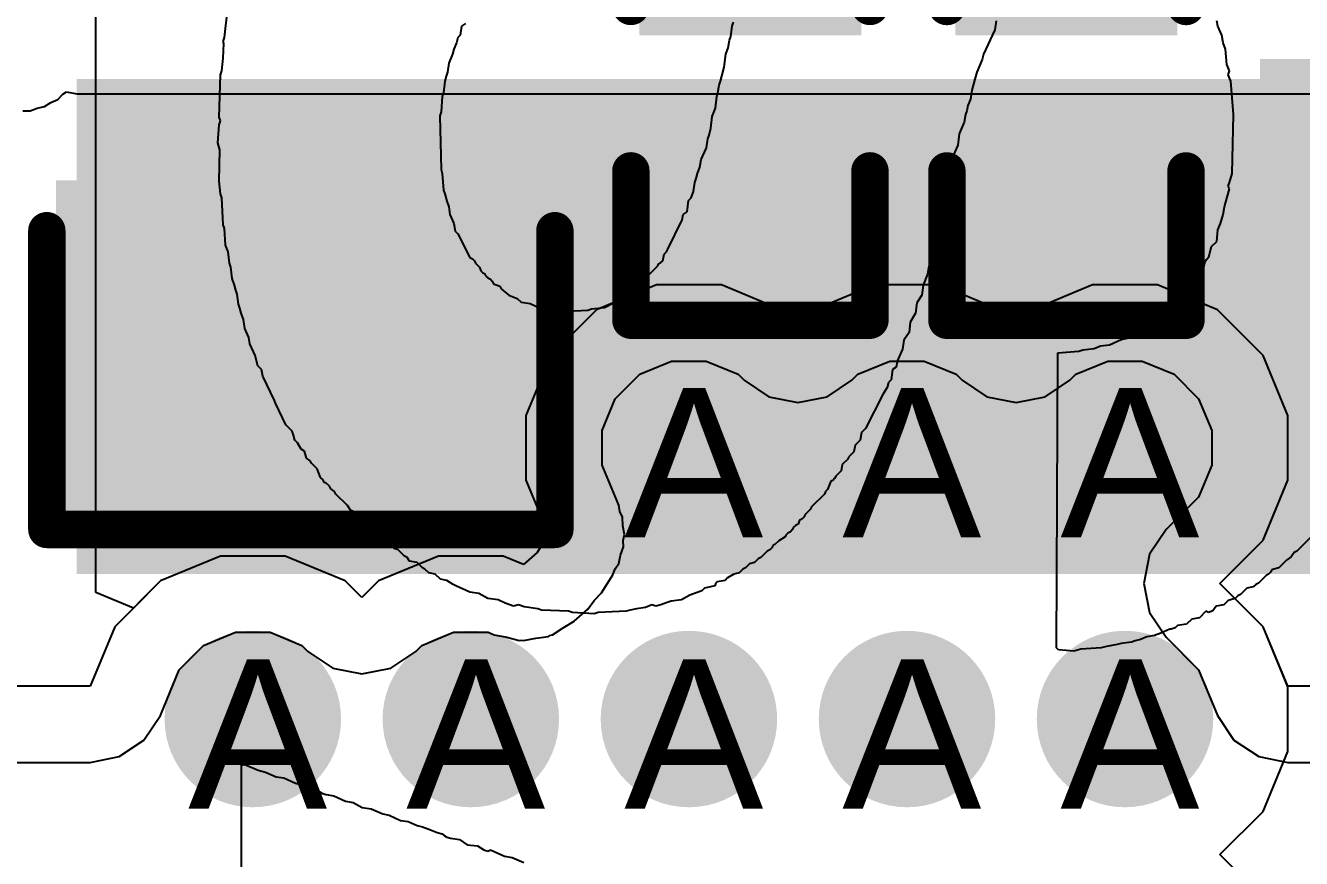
# Model space of a CAD drawing. Header units: inches. Extents: x 0 to 208, y 0 to 213.
# Drawn here: x 0.6373 to 0.808, y 2.8929 to 3.0044 of the extents above; entities that cross this region are included whole.
import ezdxf

# ---------------------------------------------------------------- set-up
doc = ezdxf.new("R2010")
doc.units = ezdxf.units.IN
doc.header["$MEASUREMENT"] = 0
for name, color, linetype in [('Bottom Layer', 5, 'Continuous'), ('Bottom Overlay', 54, 'Continuous'), ('Bottom Paste', 16, 'Continuous'), ('Bottom Solder', 6, 'Continuous'), ('Drill Drawing', 1, 'Continuous'), ('L2_GND1', 16, 'Continuous'), ('L3_SIG1', 76, 'Continuous'), ('L4_PWR', 90, 'Continuous'), ('L5_GND2', 156, 'Continuous'), ('L6_SIG2', 130, 'Continuous'), ('L7_GND3', 216, 'Continuous'), ('Top Layer', 1, 'Continuous'), ('Top Overlay', 2, 'Continuous'), ('Via Holes', 16, 'Continuous')]:
    doc.layers.add(name, color=color, linetype=linetype)
doc.styles.add('Arial', font='', dxfattribs={"height": 0.2})
doc.styles.get('Arial').set_extended_font_data('Arial')

# ---------------------------------------------------------------- blocks, each defined once
blk = doc.blocks.new('17_FC2QFN__3_5_3_75__B_182')
at = {"layer": 'Bottom Layer'}
for points in [[(0.08265, 0.05635), (0.02359, 0.05635), (0.02359, 0.06619), (0.08265, 0.06619)], [(0.08265, 0.03076), (0.02359, 0.03076), (0.02359, 0.0406), (0.08265, 0.0406)]]:
    blk.add_hatch(color=5, dxfattribs=at).paths.add_polyline_path(points)
at = {"layer": 'Bottom Paste'}
for points in [[(0.08265, 0.05635), (0.02359, 0.05635), (0.02359, 0.06619), (0.08265, 0.06619)], [(0.08265, 0.03076), (0.02359, 0.03076), (0.02359, 0.0406), (0.08265, 0.0406)]]:
    blk.add_hatch(color=16, dxfattribs=at).paths.add_polyline_path(points)
at = {"layer": 'Bottom Solder'}
for points in [[(0.08665, 0.05235), (0.01959, 0.05235), (0.01959, 0.07019), (0.08665, 0.07019)], [(0.08665, 0.02676), (0.01959, 0.02676), (0.01959, 0.0446), (0.08665, 0.0446)]]:
    blk.add_hatch(color=6, dxfattribs=at).paths.add_polyline_path(points)
blk = doc.blocks.new('____0402_B_244')
at = {"layer": 'Bottom Layer'}
for points in [[(-0.0095, 0.0125), (-0.0095, -0.0125), (-0.0275, -0.0125), (-0.0275, 0.0125)], [(0.0275, 0.0125), (0.0275, -0.0125), (0.0095, -0.0125), (0.0095, 0.0125)]]:
    blk.add_hatch(color=5, dxfattribs=at).paths.add_polyline_path(points)
at = {"layer": 'Bottom Paste'}
for points in [[(-0.0095, 0.0125), (-0.0095, -0.0125), (-0.0275, -0.0125), (-0.0275, 0.0125)], [(0.0275, 0.0125), (0.0275, -0.0125), (0.0095, -0.0125), (0.0095, 0.0125)]]:
    blk.add_hatch(color=16, dxfattribs=at).paths.add_polyline_path(points)
at = {"layer": 'Bottom Solder'}
for points in [[(-0.00714, 0.01486), (-0.00714, -0.01486), (-0.02986, -0.01486), (-0.02986, 0.01486)], [(0.02986, 0.01486), (0.02986, -0.01486), (0.00714, -0.01486), (0.00714, 0.01486)]]:
    blk.add_hatch(color=6, dxfattribs=at).paths.add_polyline_path(points)
at = {"layer": 'Bottom Overlay'}
for points in [[(-0.031, 0.016, 0.005, 0.005, 0), (-0.011, 0.016, 0.005, 0.005, 0)], [(-0.031, 0.016, 0.005, 0.005, 0), (-0.031, -0.016, 0.005, 0.005, 0)], [(0.011, 0.016, 0.005, 0.005, 0), (0.031, 0.016, 0.005, 0.005, 0)], [(0.031, 0.016, 0.005, 0.005, 0), (0.031, -0.016, 0.005, 0.005, 0)], [(-0.031, -0.016, 0.005, 0.005, 0), (-0.011, -0.016, 0.005, 0.005, 0)], [(0.011, -0.016, 0.005, 0.005, 0), (0.031, -0.016, 0.005, 0.005, 0)]]:
    blk.add_lwpolyline(points, format="xyseb", dxfattribs=at)
for points in [[(-0.03225, 0.016, 0.0025, 0.0025, 1), (-0.02975, 0.016, 0.0025, 0.0025, 1)], [(-0.03225, 0.016, 0.0025, 0.0025, 1), (-0.02975, 0.016, 0.0025, 0.0025, 1)], [(-0.01225, 0.016, 0.0025, 0.0025, 1), (-0.00975, 0.016, 0.0025, 0.0025, 1)], [(0.00975, 0.016, 0.0025, 0.0025, 1), (0.01225, 0.016, 0.0025, 0.0025, 1)], [(0.02975, 0.016, 0.0025, 0.0025, 1), (0.03225, 0.016, 0.0025, 0.0025, 1)], [(0.02975, 0.016, 0.0025, 0.0025, 1), (0.03225, 0.016, 0.0025, 0.0025, 1)], [(-0.03225, -0.016, 0.0025, 0.0025, 1), (-0.02975, -0.016, 0.0025, 0.0025, 1)], [(-0.03225, -0.016, 0.0025, 0.0025, 1), (-0.02975, -0.016, 0.0025, 0.0025, 1)], [(-0.01225, -0.016, 0.0025, 0.0025, 1), (-0.00975, -0.016, 0.0025, 0.0025, 1)], [(0.00975, -0.016, 0.0025, 0.0025, 1), (0.01225, -0.016, 0.0025, 0.0025, 1)], [(0.02975, -0.016, 0.0025, 0.0025, 1), (0.03225, -0.016, 0.0025, 0.0025, 1)], [(0.02975, -0.016, 0.0025, 0.0025, 1), (0.03225, -0.016, 0.0025, 0.0025, 1)]]:
    blk.add_lwpolyline(points, format="xyseb", close=True, dxfattribs=at)
blk = doc.blocks.new('____0402_B_245')
at = {"layer": 'Bottom Layer'}
for points in [[(-0.0095, 0.0125), (-0.0095, -0.0125), (-0.0275, -0.0125), (-0.0275, 0.0125)], [(0.0275, 0.0125), (0.0275, -0.0125), (0.0095, -0.0125), (0.0095, 0.0125)]]:
    blk.add_hatch(color=5, dxfattribs=at).paths.add_polyline_path(points)
at = {"layer": 'Bottom Paste'}
for points in [[(-0.0095, 0.0125), (-0.0095, -0.0125), (-0.0275, -0.0125), (-0.0275, 0.0125)], [(0.0275, 0.0125), (0.0275, -0.0125), (0.0095, -0.0125), (0.0095, 0.0125)]]:
    blk.add_hatch(color=16, dxfattribs=at).paths.add_polyline_path(points)
at = {"layer": 'Bottom Solder'}
for points in [[(-0.00714, 0.01486), (-0.00714, -0.01486), (-0.02986, -0.01486), (-0.02986, 0.01486)], [(0.02986, 0.01486), (0.02986, -0.01486), (0.00714, -0.01486), (0.00714, 0.01486)]]:
    blk.add_hatch(color=6, dxfattribs=at).paths.add_polyline_path(points)
at = {"layer": 'Bottom Overlay'}
for points in [[(-0.031, 0.016, 0.005, 0.005, 0), (-0.011, 0.016, 0.005, 0.005, 0)], [(-0.031, 0.016, 0.005, 0.005, 0), (-0.031, -0.016, 0.005, 0.005, 0)], [(0.011, 0.016, 0.005, 0.005, 0), (0.031, 0.016, 0.005, 0.005, 0)], [(0.031, 0.016, 0.005, 0.005, 0), (0.031, -0.016, 0.005, 0.005, 0)], [(-0.031, -0.016, 0.005, 0.005, 0), (-0.011, -0.016, 0.005, 0.005, 0)], [(0.011, -0.016, 0.005, 0.005, 0), (0.031, -0.016, 0.005, 0.005, 0)]]:
    blk.add_lwpolyline(points, format="xyseb", dxfattribs=at)
for points in [[(-0.03225, 0.016, 0.0025, 0.0025, 1), (-0.02975, 0.016, 0.0025, 0.0025, 1)], [(-0.03225, 0.016, 0.0025, 0.0025, 1), (-0.02975, 0.016, 0.0025, 0.0025, 1)], [(-0.01225, 0.016, 0.0025, 0.0025, 1), (-0.00975, 0.016, 0.0025, 0.0025, 1)], [(0.00975, 0.016, 0.0025, 0.0025, 1), (0.01225, 0.016, 0.0025, 0.0025, 1)], [(0.02975, 0.016, 0.0025, 0.0025, 1), (0.03225, 0.016, 0.0025, 0.0025, 1)], [(0.02975, 0.016, 0.0025, 0.0025, 1), (0.03225, 0.016, 0.0025, 0.0025, 1)], [(-0.03225, -0.016, 0.0025, 0.0025, 1), (-0.02975, -0.016, 0.0025, 0.0025, 1)], [(-0.03225, -0.016, 0.0025, 0.0025, 1), (-0.02975, -0.016, 0.0025, 0.0025, 1)], [(-0.01225, -0.016, 0.0025, 0.0025, 1), (-0.00975, -0.016, 0.0025, 0.0025, 1)], [(0.00975, -0.016, 0.0025, 0.0025, 1), (0.01225, -0.016, 0.0025, 0.0025, 1)], [(0.02975, -0.016, 0.0025, 0.0025, 1), (0.03225, -0.016, 0.0025, 0.0025, 1)], [(0.02975, -0.016, 0.0025, 0.0025, 1), (0.03225, -0.016, 0.0025, 0.0025, 1)]]:
    blk.add_lwpolyline(points, format="xyseb", close=True, dxfattribs=at)
blk = doc.blocks.new('C___0805_B_246')
at = {"layer": 'Bottom Layer'}
for points in [[(-0.06, 0.03), (-0.02, 0.03), (-0.02, -0.03), (-0.06, -0.03)], [(0.02, 0.03), (0.06, 0.03), (0.06, -0.03), (0.02, -0.03)]]:
    blk.add_hatch(color=5, dxfattribs=at).paths.add_polyline_path(points)
at = {"layer": 'Bottom Paste'}
for points in [[(-0.06, 0.03), (-0.02, 0.03), (-0.02, -0.03), (-0.06, -0.03)], [(0.02, 0.03), (0.06, 0.03), (0.06, -0.03), (0.02, -0.03)]]:
    blk.add_hatch(color=16, dxfattribs=at).paths.add_polyline_path(points)
at = {"layer": 'Bottom Solder'}
for points in [[(-0.06276, 0.03276), (-0.01725, 0.03276), (-0.01725, -0.03276), (-0.06276, -0.03276)], [(0.01724, 0.03276), (0.06275, 0.03276), (0.06275, -0.03276), (0.01724, -0.03276)]]:
    blk.add_hatch(color=6, dxfattribs=at).paths.add_polyline_path(points)
at = {"layer": 'Bottom Overlay'}
for points in [[(-0.064, 0.034, 0.005, 0.005, 0), (-0.024, 0.034, 0.005, 0.005, 0)], [(-0.064, 0.034, 0.005, 0.005, 0), (-0.064, -0.034, 0.005, 0.005, 0)], [(0.024, 0.034, 0.005, 0.005, 0), (0.064, 0.034, 0.005, 0.005, 0)], [(0.064, 0.034, 0.005, 0.005, 0), (0.064, -0.034, 0.005, 0.005, 0)], [(-0.064, -0.034, 0.005, 0.005, 0), (-0.024, -0.034, 0.005, 0.005, 0)], [(0.024, -0.034, 0.005, 0.005, 0), (0.064, -0.034, 0.005, 0.005, 0)]]:
    blk.add_lwpolyline(points, format="xyseb", dxfattribs=at)
for points in [[(-0.06525, 0.034, 0.0025, 0.0025, 1), (-0.06275, 0.034, 0.0025, 0.0025, 1)], [(-0.06525, 0.034, 0.0025, 0.0025, 1), (-0.06275, 0.034, 0.0025, 0.0025, 1)], [(-0.02525, 0.034, 0.0025, 0.0025, 1), (-0.02275, 0.034, 0.0025, 0.0025, 1)], [(0.02275, 0.034, 0.0025, 0.0025, 1), (0.02525, 0.034, 0.0025, 0.0025, 1)], [(0.06275, 0.034, 0.0025, 0.0025, 1), (0.06525, 0.034, 0.0025, 0.0025, 1)], [(0.06275, 0.034, 0.0025, 0.0025, 1), (0.06525, 0.034, 0.0025, 0.0025, 1)], [(-0.06525, -0.034, 0.0025, 0.0025, 1), (-0.06275, -0.034, 0.0025, 0.0025, 1)], [(-0.06525, -0.034, 0.0025, 0.0025, 1), (-0.06275, -0.034, 0.0025, 0.0025, 1)], [(-0.02525, -0.034, 0.0025, 0.0025, 1), (-0.02275, -0.034, 0.0025, 0.0025, 1)], [(0.02275, -0.034, 0.0025, 0.0025, 1), (0.02525, -0.034, 0.0025, 0.0025, 1)], [(0.06275, -0.034, 0.0025, 0.0025, 1), (0.06525, -0.034, 0.0025, 0.0025, 1)], [(0.06275, -0.034, 0.0025, 0.0025, 1), (0.06525, -0.034, 0.0025, 0.0025, 1)]]:
    blk.add_lwpolyline(points, format="xyseb", close=True, dxfattribs=at)

msp = doc.modelspace()

# ---------------------------------------------------------------- hatches: boundary and pattern name
at = {"layer": 'Bottom Layer'}
msp.add_hatch(color=5, dxfattribs=at).paths.add_polyline_path([(0.64411, 2.93102), (0.86552, 2.93102), (0.86552, 2.9973), (0.64411, 2.9973)])
h = msp.add_hatch(color=5, dxfattribs=at)
edge = h.paths.add_edge_path()
edge.add_arc((0.72605, 2.94791), 0.01181, 0, 360)
h = msp.add_hatch(color=5, dxfattribs=at)
edge = h.paths.add_edge_path()
edge.add_arc((0.75524, 2.94791), 0.01181, 0, 360)
h = msp.add_hatch(color=5, dxfattribs=at)
edge = h.paths.add_edge_path()
edge.add_arc((0.78442, 2.94791), 0.01181, 0, 360)
h = msp.add_hatch(color=5, dxfattribs=at)
edge = h.paths.add_edge_path()
edge.add_arc((0.66768, 2.91161), 0.01181, 0, 360)
h = msp.add_hatch(color=5, dxfattribs=at)
edge = h.paths.add_edge_path()
edge.add_arc((0.69686, 2.91161), 0.01181, 0, 360)
h = msp.add_hatch(color=5, dxfattribs=at)
edge = h.paths.add_edge_path()
edge.add_arc((0.72605, 2.91161), 0.01181, 0, 360)
h = msp.add_hatch(color=5, dxfattribs=at)
edge = h.paths.add_edge_path()
edge.add_arc((0.75524, 2.91161), 0.01181, 0, 360)
h = msp.add_hatch(color=5, dxfattribs=at)
edge = h.paths.add_edge_path()
edge.add_arc((0.78442, 2.91161), 0.01181, 0, 360)
at = {"layer": 'L2_GND1'}
h = msp.add_hatch(color=16, dxfattribs=at)
edge = h.paths.add_edge_path()
edge.add_arc((0.72605, 2.94791), 0.01181, 0, 360)
h = msp.add_hatch(color=16, dxfattribs=at)
edge = h.paths.add_edge_path()
edge.add_arc((0.75524, 2.94791), 0.01181, 0, 360)
h = msp.add_hatch(color=16, dxfattribs=at)
edge = h.paths.add_edge_path()
edge.add_arc((0.78442, 2.94791), 0.01181, 0, 360)
h = msp.add_hatch(color=16, dxfattribs=at)
edge = h.paths.add_edge_path()
edge.add_arc((0.66768, 2.91161), 0.01181, 0, 360)
h = msp.add_hatch(color=16, dxfattribs=at)
edge = h.paths.add_edge_path()
edge.add_arc((0.69686, 2.91161), 0.01181, 0, 360)
h = msp.add_hatch(color=16, dxfattribs=at)
edge = h.paths.add_edge_path()
edge.add_arc((0.72605, 2.91161), 0.01181, 0, 360)
h = msp.add_hatch(color=16, dxfattribs=at)
edge = h.paths.add_edge_path()
edge.add_arc((0.75524, 2.91161), 0.01181, 0, 360)
h = msp.add_hatch(color=16, dxfattribs=at)
edge = h.paths.add_edge_path()
edge.add_arc((0.78442, 2.91161), 0.01181, 0, 360)
at = {"layer": 'L3_SIG1'}
h = msp.add_hatch(color=76, dxfattribs=at)
edge = h.paths.add_edge_path()
edge.add_arc((0.72605, 2.94791), 0.01181, 0, 360)
h = msp.add_hatch(color=76, dxfattribs=at)
edge = h.paths.add_edge_path()
edge.add_arc((0.75524, 2.94791), 0.01181, 0, 360)
h = msp.add_hatch(color=76, dxfattribs=at)
edge = h.paths.add_edge_path()
edge.add_arc((0.78442, 2.94791), 0.01181, 0, 360)
h = msp.add_hatch(color=76, dxfattribs=at)
edge = h.paths.add_edge_path()
edge.add_arc((0.66768, 2.91161), 0.01181, 0, 360)
h = msp.add_hatch(color=76, dxfattribs=at)
edge = h.paths.add_edge_path()
edge.add_arc((0.69686, 2.91161), 0.01181, 0, 360)
h = msp.add_hatch(color=76, dxfattribs=at)
edge = h.paths.add_edge_path()
edge.add_arc((0.72605, 2.91161), 0.01181, 0, 360)
h = msp.add_hatch(color=76, dxfattribs=at)
edge = h.paths.add_edge_path()
edge.add_arc((0.75524, 2.91161), 0.01181, 0, 360)
h = msp.add_hatch(color=76, dxfattribs=at)
edge = h.paths.add_edge_path()
edge.add_arc((0.78442, 2.91161), 0.01181, 0, 360)
at = {"layer": 'L4_PWR'}
h = msp.add_hatch(color=90, dxfattribs=at)
edge = h.paths.add_edge_path()
edge.add_arc((0.72605, 2.94791), 0.01181, 0, 360)
h = msp.add_hatch(color=90, dxfattribs=at)
edge = h.paths.add_edge_path()
edge.add_arc((0.75524, 2.94791), 0.01181, 0, 360)
h = msp.add_hatch(color=90, dxfattribs=at)
edge = h.paths.add_edge_path()
edge.add_arc((0.78442, 2.94791), 0.01181, 0, 360)
h = msp.add_hatch(color=90, dxfattribs=at)
edge = h.paths.add_edge_path()
edge.add_arc((0.66768, 2.91161), 0.01181, 0, 360)
h = msp.add_hatch(color=90, dxfattribs=at)
edge = h.paths.add_edge_path()
edge.add_arc((0.69686, 2.91161), 0.01181, 0, 360)
h = msp.add_hatch(color=90, dxfattribs=at)
edge = h.paths.add_edge_path()
edge.add_arc((0.72605, 2.91161), 0.01181, 0, 360)
h = msp.add_hatch(color=90, dxfattribs=at)
edge = h.paths.add_edge_path()
edge.add_arc((0.75524, 2.91161), 0.01181, 0, 360)
h = msp.add_hatch(color=90, dxfattribs=at)
edge = h.paths.add_edge_path()
edge.add_arc((0.78442, 2.91161), 0.01181, 0, 360)
at = {"layer": 'L5_GND2'}
h = msp.add_hatch(color=156, dxfattribs=at)
edge = h.paths.add_edge_path()
edge.add_arc((0.72605, 2.94791), 0.01181, 0, 360)
h = msp.add_hatch(color=156, dxfattribs=at)
edge = h.paths.add_edge_path()
edge.add_arc((0.75524, 2.94791), 0.01181, 0, 360)
h = msp.add_hatch(color=156, dxfattribs=at)
edge = h.paths.add_edge_path()
edge.add_arc((0.78442, 2.94791), 0.01181, 0, 360)
h = msp.add_hatch(color=156, dxfattribs=at)
edge = h.paths.add_edge_path()
edge.add_arc((0.66768, 2.91161), 0.01181, 0, 360)
h = msp.add_hatch(color=156, dxfattribs=at)
edge = h.paths.add_edge_path()
edge.add_arc((0.69686, 2.91161), 0.01181, 0, 360)
h = msp.add_hatch(color=156, dxfattribs=at)
edge = h.paths.add_edge_path()
edge.add_arc((0.72605, 2.91161), 0.01181, 0, 360)
h = msp.add_hatch(color=156, dxfattribs=at)
edge = h.paths.add_edge_path()
edge.add_arc((0.75524, 2.91161), 0.01181, 0, 360)
h = msp.add_hatch(color=156, dxfattribs=at)
edge = h.paths.add_edge_path()
edge.add_arc((0.78442, 2.91161), 0.01181, 0, 360)
at = {"layer": 'L6_SIG2'}
h = msp.add_hatch(color=130, dxfattribs=at)
edge = h.paths.add_edge_path()
edge.add_arc((0.72605, 2.94791), 0.01181, 0, 360)
h = msp.add_hatch(color=130, dxfattribs=at)
edge = h.paths.add_edge_path()
edge.add_arc((0.75524, 2.94791), 0.01181, 0, 360)
h = msp.add_hatch(color=130, dxfattribs=at)
edge = h.paths.add_edge_path()
edge.add_arc((0.78442, 2.94791), 0.01181, 0, 360)
h = msp.add_hatch(color=130, dxfattribs=at)
edge = h.paths.add_edge_path()
edge.add_arc((0.66768, 2.91161), 0.01181, 0, 360)
h = msp.add_hatch(color=130, dxfattribs=at)
edge = h.paths.add_edge_path()
edge.add_arc((0.69686, 2.91161), 0.01181, 0, 360)
h = msp.add_hatch(color=130, dxfattribs=at)
edge = h.paths.add_edge_path()
edge.add_arc((0.72605, 2.91161), 0.01181, 0, 360)
h = msp.add_hatch(color=130, dxfattribs=at)
edge = h.paths.add_edge_path()
edge.add_arc((0.75524, 2.91161), 0.01181, 0, 360)
h = msp.add_hatch(color=130, dxfattribs=at)
edge = h.paths.add_edge_path()
edge.add_arc((0.78442, 2.91161), 0.01181, 0, 360)
at = {"layer": 'L7_GND3'}
h = msp.add_hatch(color=216, dxfattribs=at)
edge = h.paths.add_edge_path()
edge.add_arc((0.72605, 2.94791), 0.01181, 0, 360)
h = msp.add_hatch(color=216, dxfattribs=at)
edge = h.paths.add_edge_path()
edge.add_arc((0.75524, 2.94791), 0.01181, 0, 360)
h = msp.add_hatch(color=216, dxfattribs=at)
edge = h.paths.add_edge_path()
edge.add_arc((0.78442, 2.94791), 0.01181, 0, 360)
h = msp.add_hatch(color=216, dxfattribs=at)
edge = h.paths.add_edge_path()
edge.add_arc((0.66768, 2.91161), 0.01181, 0, 360)
h = msp.add_hatch(color=216, dxfattribs=at)
edge = h.paths.add_edge_path()
edge.add_arc((0.69686, 2.91161), 0.01181, 0, 360)
h = msp.add_hatch(color=216, dxfattribs=at)
edge = h.paths.add_edge_path()
edge.add_arc((0.72605, 2.91161), 0.01181, 0, 360)
h = msp.add_hatch(color=216, dxfattribs=at)
edge = h.paths.add_edge_path()
edge.add_arc((0.75524, 2.91161), 0.01181, 0, 360)
h = msp.add_hatch(color=216, dxfattribs=at)
edge = h.paths.add_edge_path()
edge.add_arc((0.78442, 2.91161), 0.01181, 0, 360)
at = {"layer": 'Top Layer'}
h = msp.add_hatch(color=1, dxfattribs=at)
edge = h.paths.add_edge_path()
edge.add_arc((0.72605, 2.94791), 0.01181, 0, 360)
h = msp.add_hatch(color=1, dxfattribs=at)
edge = h.paths.add_edge_path()
edge.add_arc((0.75524, 2.94791), 0.01181, 0, 360)
h = msp.add_hatch(color=1, dxfattribs=at)
edge = h.paths.add_edge_path()
edge.add_arc((0.78442, 2.94791), 0.01181, 0, 360)
h = msp.add_hatch(color=1, dxfattribs=at)
edge = h.paths.add_edge_path()
edge.add_arc((0.66768, 2.91161), 0.01181, 0, 360)
h = msp.add_hatch(color=1, dxfattribs=at)
edge = h.paths.add_edge_path()
edge.add_arc((0.69686, 2.91161), 0.01181, 0, 360)
h = msp.add_hatch(color=1, dxfattribs=at)
edge = h.paths.add_edge_path()
edge.add_arc((0.72605, 2.91161), 0.01181, 0, 360)
h = msp.add_hatch(color=1, dxfattribs=at)
edge = h.paths.add_edge_path()
edge.add_arc((0.75524, 2.91161), 0.01181, 0, 360)
h = msp.add_hatch(color=1, dxfattribs=at)
edge = h.paths.add_edge_path()
edge.add_arc((0.78442, 2.91161), 0.01181, 0, 360)
at = {"layer": 'Via Holes'}
h = msp.add_hatch(color=7, dxfattribs=at)
edge = h.paths.add_edge_path()
edge.add_arc((0.72605, 2.94791), 0.00591, 0, 360)
h = msp.add_hatch(color=7, dxfattribs=at)
edge = h.paths.add_edge_path()
edge.add_arc((0.75524, 2.94791), 0.00591, 0, 360)
h = msp.add_hatch(color=7, dxfattribs=at)
edge = h.paths.add_edge_path()
edge.add_arc((0.78442, 2.94791), 0.00591, 0, 360)
h = msp.add_hatch(color=7, dxfattribs=at)
edge = h.paths.add_edge_path()
edge.add_arc((0.66768, 2.91161), 0.00591, 0, 360)
h = msp.add_hatch(color=7, dxfattribs=at)
edge = h.paths.add_edge_path()
edge.add_arc((0.69686, 2.91161), 0.00591, 0, 360)
h = msp.add_hatch(color=7, dxfattribs=at)
edge = h.paths.add_edge_path()
edge.add_arc((0.72605, 2.91161), 0.00591, 0, 360)
h = msp.add_hatch(color=7, dxfattribs=at)
edge = h.paths.add_edge_path()
edge.add_arc((0.75524, 2.91161), 0.00591, 0, 360)
h = msp.add_hatch(color=7, dxfattribs=at)
edge = h.paths.add_edge_path()
edge.add_arc((0.78442, 2.91161), 0.00591, 0, 360)

# ---------------------------------------------------------------- linework, layer by layer
at = {"layer": 'Bottom Layer'}
for p, q in [((0.64227, 2.99523), (0.64275, 2.99555)), ((0.64275, 2.99555), (0.64411, 2.99528)), ((0.63979, 2.99358), (0.64063, 2.99414)), ((0.64063, 2.99414), (0.64156, 2.99452)), ((0.64156, 2.99452), (0.64227, 2.99523)), ((0.64411, 2.99528), (0.86552, 2.99528)), ((0.63688, 2.993), (0.63788, 2.993)), ((0.63788, 2.993), (0.63881, 2.99338)), ((0.63881, 2.99338), (0.63979, 2.99358))]:
    msp.add_line(p, q, dxfattribs=at)
at = {"layer": 'L3_SIG1'}
for p, q in [((0.72171, 2.96972), (0.71369, 2.9664)), ((0.73039, 2.96972), (0.72171, 2.96972)), ((0.7384, 2.9664), (0.73039, 2.96972)), ((0.7509, 2.96972), (0.74288, 2.9664)), ((0.75957, 2.96972), (0.7509, 2.96972)), ((0.76759, 2.9664), (0.75957, 2.96972)), ((0.78008, 2.96972), (0.77207, 2.9664)), ((0.78876, 2.96972), (0.78008, 2.96972)), ((0.79678, 2.9664), (0.78876, 2.96972)), ((0.71369, 2.9664), (0.70756, 2.96026)), ((0.74064, 2.96416), (0.7384, 2.9664)), ((0.74288, 2.9664), (0.74064, 2.96416)), ((0.76983, 2.96416), (0.76759, 2.9664)), ((0.77207, 2.9664), (0.76983, 2.96416)), ((0.80291, 2.96026), (0.79678, 2.9664)), ((0.70756, 2.96026), (0.70424, 2.95225)), ((0.80623, 2.95225), (0.80291, 2.96026)), ((0.71947, 2.95776), (0.72374, 2.95952)), ((0.72374, 2.95952), (0.72836, 2.95952)), ((0.72836, 2.95952), (0.73263, 2.95776)), ((0.74866, 2.95776), (0.75293, 2.95952)), ((0.75293, 2.95952), (0.75755, 2.95952)), ((0.75755, 2.95952), (0.76182, 2.95776)), ((0.77784, 2.95776), (0.78211, 2.95952)), ((0.78211, 2.95952), (0.78673, 2.95952)), ((0.78673, 2.95952), (0.791, 2.95776)), ((0.7162, 2.95449), (0.71947, 2.95776)), ((0.73263, 2.95776), (0.73343, 2.95695)), ((0.73343, 2.95695), (0.73674, 2.95474)), ((0.74454, 2.95474), (0.74785, 2.95695)), ((0.74785, 2.95695), (0.74866, 2.95776)), ((0.76182, 2.95776), (0.76262, 2.95695)), ((0.76262, 2.95695), (0.76593, 2.95474)), ((0.77373, 2.95474), (0.77704, 2.95695)), ((0.77704, 2.95695), (0.77784, 2.95776)), ((0.791, 2.95776), (0.79427, 2.95449)), ((0.73674, 2.95474), (0.74064, 2.95396)), ((0.74064, 2.95396), (0.74454, 2.95474)), ((0.76593, 2.95474), (0.76983, 2.95396)), ((0.76983, 2.95396), (0.77373, 2.95474)), ((0.71443, 2.95022), (0.7162, 2.95449)), ((0.79427, 2.95449), (0.79604, 2.95022)), ((0.70424, 2.95225), (0.70424, 2.94357)), ((0.80623, 2.94357), (0.80623, 2.95225)), ((0.71443, 2.9456), (0.71443, 2.95022)), ((0.79604, 2.95022), (0.79604, 2.9456)), ((0.71666, 2.94023), (0.71443, 2.9456)), ((0.79604, 2.9456), (0.79427, 2.94133)), ((0.70424, 2.94357), (0.70724, 2.93633)), ((0.80291, 2.93555), (0.80623, 2.94357)), ((0.79427, 2.94133), (0.78991, 2.93697)), ((0.71682, 2.93939), (0.71666, 2.94023)), ((0.71717, 2.93862), (0.71682, 2.93939)), ((0.71721, 2.93746), (0.71717, 2.93862)), ((0.70724, 2.93633), (0.70573, 2.93392)), ((0.71743, 2.93633), (0.71721, 2.93746)), ((0.71726, 2.93549), (0.71743, 2.93633)), ((0.78991, 2.93697), (0.7877, 2.93366)), ((0.71688, 2.93356), (0.71729, 2.93464)), ((0.71729, 2.93464), (0.71726, 2.93549)), ((0.79712, 2.92976), (0.80291, 2.93555)), ((0.66334, 2.93342), (0.65532, 2.9301)), ((0.67201, 2.93342), (0.66334, 2.93342)), ((0.68003, 2.9301), (0.67201, 2.93342)), ((0.69253, 2.93342), (0.68451, 2.9301)), ((0.7012, 2.93342), (0.69253, 2.93342)), ((0.70391, 2.9323), (0.7012, 2.93342)), ((0.70573, 2.93392), (0.70391, 2.9323)), ((0.71618, 2.93172), (0.71666, 2.93243)), ((0.71666, 2.93243), (0.71688, 2.93356)), ((0.7877, 2.93366), (0.78692, 2.92976)), ((0.71437, 2.92851), (0.71588, 2.93092)), ((0.71588, 2.93092), (0.71618, 2.93172)), ((0.65532, 2.9301), (0.64919, 2.92396)), ((0.68227, 2.92786), (0.68003, 2.9301)), ((0.68451, 2.9301), (0.68227, 2.92786)), ((0.78692, 2.92976), (0.7877, 2.92586)), ((0.80291, 2.92396), (0.79712, 2.92976)), ((0.71251, 2.92631), (0.71338, 2.92746)), ((0.71338, 2.92746), (0.71437, 2.92851)), ((0.71069, 2.92469), (0.71251, 2.92631)), ((0.7877, 2.92586), (0.78991, 2.92255)), ((0.64919, 2.92396), (0.64589, 2.916)), ((0.70781, 2.92288), (0.70922, 2.92382)), ((0.70922, 2.92382), (0.71069, 2.92469)), ((0.80621, 2.916), (0.80291, 2.92396)), ((0.6611, 2.92145), (0.66537, 2.92322)), ((0.66537, 2.92322), (0.66999, 2.92322)), ((0.66999, 2.92322), (0.67426, 2.92145)), ((0.69028, 2.92145), (0.69455, 2.92322)), ((0.69455, 2.92322), (0.69917, 2.92322)), ((0.69917, 2.92322), (0.7, 2.92288)), ((0.7, 2.92288), (0.70168, 2.92255)), ((0.70168, 2.92255), (0.70332, 2.92212)), ((0.70332, 2.92212), (0.70362, 2.92216)), ((0.70362, 2.92216), (0.70391, 2.9221)), ((0.70391, 2.9221), (0.70558, 2.92243)), ((0.70558, 2.92243), (0.70726, 2.92267)), ((0.70726, 2.92267), (0.70752, 2.92282)), ((0.70752, 2.92282), (0.70781, 2.92288)), ((0.78991, 2.92255), (0.79427, 2.91819)), ((0.65783, 2.91819), (0.6611, 2.92145)), ((0.67426, 2.92145), (0.67506, 2.92065)), ((0.67506, 2.92065), (0.67837, 2.91844)), ((0.68617, 2.91844), (0.68948, 2.92065)), ((0.68948, 2.92065), (0.69028, 2.92145)), ((0.65531, 2.9121), (0.65783, 2.91819)), ((0.67837, 2.91844), (0.68227, 2.91766)), ((0.68227, 2.91766), (0.68617, 2.91844)), ((0.79427, 2.91819), (0.79679, 2.9121)), ((0.64589, 2.916), (0.35579, 2.916)), ((1.35212, 2.916), (0.80621, 2.916)), ((0.6531, 2.90879), (0.65531, 2.9121)), ((0.79679, 2.9121), (0.799, 2.90879)), ((0.64979, 2.90658), (0.6531, 2.90879)), ((0.799, 2.90879), (0.80231, 2.90658)), ((0.35579, 2.9058), (0.64589, 2.9058)), ((0.64589, 2.9058), (0.64979, 2.90658)), ((0.80231, 2.90658), (0.80621, 2.9058)), ((0.80621, 2.9058), (1.35019, 2.9058))]:
    msp.add_line(p, q, dxfattribs=at)
at = {"layer": 'L4_PWR'}
for p, q in [((0.64669, 2.92854), (0.64669, 3.79685)), ((0.72171, 2.96972), (0.71369, 2.9664)), ((0.73039, 2.96972), (0.72171, 2.96972)), ((0.7384, 2.9664), (0.73039, 2.96972)), ((0.7509, 2.96972), (0.74288, 2.9664)), ((0.75957, 2.96972), (0.7509, 2.96972)), ((0.76759, 2.9664), (0.75957, 2.96972)), ((0.78008, 2.96972), (0.77207, 2.9664)), ((0.78876, 2.96972), (0.78008, 2.96972)), ((0.79678, 2.9664), (0.78876, 2.96972)), ((0.71369, 2.9664), (0.70756, 2.96026)), ((0.74064, 2.96416), (0.7384, 2.9664)), ((0.74288, 2.9664), (0.74064, 2.96416)), ((0.76983, 2.96416), (0.76759, 2.9664)), ((0.77207, 2.9664), (0.76983, 2.96416)), ((0.80291, 2.96026), (0.79678, 2.9664)), ((0.70756, 2.96026), (0.70424, 2.95225)), ((0.80623, 2.95225), (0.80291, 2.96026)), ((0.70424, 2.95225), (0.70424, 2.94357)), ((0.80623, 2.94357), (0.80623, 2.95225)), ((0.70424, 2.94357), (0.70724, 2.93633)), ((0.80291, 2.93555), (0.80623, 2.94357)), ((0.70724, 2.93633), (0.70573, 2.93392)), ((0.79712, 2.92976), (0.80291, 2.93555)), ((0.66334, 2.93342), (0.65532, 2.9301)), ((0.67201, 2.93342), (0.66334, 2.93342)), ((0.68003, 2.9301), (0.67201, 2.93342)), ((0.69253, 2.93342), (0.68451, 2.9301)), ((0.7012, 2.93342), (0.69253, 2.93342)), ((0.70391, 2.9323), (0.7012, 2.93342)), ((0.70573, 2.93392), (0.70391, 2.9323)), ((0.65532, 2.9301), (0.65169, 2.92647)), ((0.68227, 2.92786), (0.68003, 2.9301)), ((0.68451, 2.9301), (0.68227, 2.92786)), ((0.80291, 2.92396), (0.79712, 2.92976)), ((0.65169, 2.92647), (0.64669, 2.92854)), ((0.80623, 2.91594), (0.80291, 2.92396)), ((0.80623, 2.90727), (0.80623, 2.91594)), ((0.80291, 2.89925), (0.80623, 2.90727)), ((0.79712, 2.89346), (0.80291, 2.89925)), ((0.80291, 2.88766), (0.79712, 2.89346))]:
    msp.add_line(p, q, dxfattribs=at)
at = {"layer": 'Top Overlay'}
for p, q in [((0.66404, 3.00402), (0.66421, 3.00557)), ((0.69561, 3.00437), (0.69544, 3.00317)), ((0.69613, 3.00471), (0.69561, 3.00437)), ((0.73165, 3.00299), (0.73182, 3.00437)), ((0.73182, 3.00437), (0.732, 3.00488)), ((0.76718, 3.00505), (0.767, 3.00385)), ((0.79686, 3.00437), (0.79669, 3.00505)), ((0.79738, 3.00317), (0.79686, 3.00437)), ((0.6637, 3.00231), (0.66387, 3.00282)), ((0.66387, 3.00282), (0.66404, 3.00402)), ((0.6951, 3.00282), (0.69493, 3.00214)), ((0.69544, 3.00317), (0.6951, 3.00282)), ((0.73131, 3.00145), (0.73148, 3.00248)), ((0.73148, 3.00248), (0.73165, 3.00299)), ((0.767, 3.00385), (0.76546, 3.00059)), ((0.79755, 3.00214), (0.79738, 3.00317)), ((0.66378, 3.00205), (0.6637, 3.00231)), ((0.6637, 3.00008), (0.66378, 3.00205)), ((0.69459, 3.00128), (0.69441, 3.00059)), ((0.69493, 3.00214), (0.69459, 3.00128)), ((0.73097, 3.00059), (0.73131, 3.00145)), ((0.79789, 3.00128), (0.79755, 3.00214)), ((0.79807, 2.99922), (0.79789, 3.00128)), ((0.66352, 2.99836), (0.6637, 3.00008)), ((0.6939, 2.99939), (0.69373, 2.99819)), ((0.69441, 3.00059), (0.6939, 2.99939)), ((0.73079, 2.99888), (0.73097, 3.00059)), ((0.76529, 2.99991), (0.7646, 2.99819)), ((0.76546, 3.00059), (0.76529, 2.99991)), ((0.79841, 2.99836), (0.79807, 2.99922)), ((0.66318, 2.99218), (0.66335, 2.99785)), ((0.66335, 2.99785), (0.66352, 2.99836)), ((0.69356, 2.99767), (0.69338, 2.99699)), ((0.69373, 2.99819), (0.69356, 2.99767)), ((0.73028, 2.99699), (0.73045, 2.99767)), ((0.73045, 2.99767), (0.73079, 2.99888)), ((0.76434, 2.99725), (0.76392, 2.99579)), ((0.7646, 2.99819), (0.76434, 2.99725)), ((0.79824, 2.99785), (0.79841, 2.99836)), ((0.79858, 2.99699), (0.79824, 2.99785)), ((0.69338, 2.99699), (0.69321, 2.99544)), ((0.72994, 2.99544), (0.73011, 2.99647)), ((0.73011, 2.99647), (0.73028, 2.99699)), ((0.76392, 2.99579), (0.76374, 2.99459)), ((0.79892, 2.99253), (0.79858, 2.99699)), ((0.69304, 2.99493), (0.69287, 2.99287)), ((0.69321, 2.99544), (0.69304, 2.99493)), ((0.72959, 2.99338), (0.72977, 2.99493)), ((0.72977, 2.99493), (0.72994, 2.99544)), ((0.76374, 2.99459), (0.7634, 2.99373)), ((0.66335, 2.99167), (0.66318, 2.99218)), ((0.69287, 2.99287), (0.6927, 2.99235)), ((0.6927, 2.99235), (0.69287, 2.98515)), ((0.72899, 2.99072), (0.72916, 2.99227)), ((0.72916, 2.99227), (0.72959, 2.99338)), ((0.76306, 2.99253), (0.76289, 2.9915)), ((0.76323, 2.99304), (0.76306, 2.99253)), ((0.7634, 2.99373), (0.76323, 2.99304)), ((0.79875, 2.98463), (0.79892, 2.99253)), ((0.66301, 2.98875), (0.66318, 2.99115)), ((0.66318, 2.99115), (0.66335, 2.99167)), ((0.72874, 2.98978), (0.72899, 2.99072)), ((0.76289, 2.9915), (0.7622, 2.98995)), ((0.66327, 2.98781), (0.66301, 2.98875)), ((0.72839, 2.98806), (0.72856, 2.98927)), ((0.72856, 2.98927), (0.72874, 2.98978)), ((0.7622, 2.98995), (0.76203, 2.98841)), ((0.66318, 2.9836), (0.66327, 2.98781)), ((0.72771, 2.98652), (0.72839, 2.98806)), ((0.76151, 2.98721), (0.76134, 2.98652)), ((0.76203, 2.98841), (0.76151, 2.98721)), ((0.72719, 2.98463), (0.72753, 2.98549)), ((0.72753, 2.98549), (0.72771, 2.98652)), ((0.76134, 2.98549), (0.761, 2.98429)), ((0.76134, 2.98652), (0.76151, 2.986)), ((0.76151, 2.986), (0.76134, 2.98549)), ((0.66335, 2.98189), (0.66318, 2.9836)), ((0.69287, 2.98515), (0.69304, 2.98463)), ((0.69304, 2.98463), (0.69321, 2.9824)), ((0.72685, 2.98343), (0.72702, 2.98395)), ((0.72702, 2.98395), (0.72719, 2.98463)), ((0.761, 2.98429), (0.76083, 2.98326)), ((0.79841, 2.98343), (0.79875, 2.98463)), ((0.66352, 2.98137), (0.66335, 2.98189)), ((0.69321, 2.9824), (0.69338, 2.98189)), ((0.69338, 2.98189), (0.69364, 2.98094)), ((0.72633, 2.98137), (0.72668, 2.98223)), ((0.72668, 2.98223), (0.72685, 2.98343)), ((0.76065, 2.98274), (0.76048, 2.98137)), ((0.76083, 2.98326), (0.76065, 2.98274)), ((0.79789, 2.98068), (0.79841, 2.98257)), ((0.79824, 2.98292), (0.79841, 2.98343)), ((0.79841, 2.98257), (0.79824, 2.98292)), ((0.6637, 2.97777), (0.66352, 2.98137)), ((0.69364, 2.98094), (0.6939, 2.98017)), ((0.6939, 2.98017), (0.69407, 2.97914)), ((0.72582, 2.97948), (0.72599, 2.98103)), ((0.72599, 2.98103), (0.72633, 2.98137)), ((0.76014, 2.98051), (0.75997, 2.97983)), ((0.76048, 2.98137), (0.76014, 2.98051)), ((0.79755, 2.97914), (0.79772, 2.98017)), ((0.79772, 2.98017), (0.79789, 2.98068)), ((0.69407, 2.97914), (0.69459, 2.97794)), ((0.72324, 2.97451), (0.72513, 2.97845)), ((0.72513, 2.97845), (0.7253, 2.97914)), ((0.7253, 2.97914), (0.72582, 2.97948)), ((0.7598, 2.97931), (0.75963, 2.97777)), ((0.75997, 2.97983), (0.7598, 2.97931)), ((0.79721, 2.97794), (0.79755, 2.97914)), ((0.66387, 2.97725), (0.6637, 2.97777)), ((0.66404, 2.97502), (0.66387, 2.97725)), ((0.69459, 2.97794), (0.69476, 2.97691)), ((0.69476, 2.97691), (0.6951, 2.97657)), ((0.75928, 2.97691), (0.75911, 2.97571)), ((0.75963, 2.97777), (0.75928, 2.97691)), ((0.79669, 2.97554), (0.79686, 2.97708)), ((0.79686, 2.97708), (0.79721, 2.97794)), ((0.6951, 2.97657), (0.69673, 2.97339)), ((0.75894, 2.97519), (0.75877, 2.97434)), ((0.75911, 2.97571), (0.75894, 2.97519)), ((0.79601, 2.97485), (0.79669, 2.97554)), ((0.66438, 2.97416), (0.66404, 2.97502)), ((0.66455, 2.97262), (0.66438, 2.97416)), ((0.69673, 2.97339), (0.69707, 2.97322)), ((0.72256, 2.97296), (0.72273, 2.97382)), ((0.72273, 2.97382), (0.72307, 2.97416)), ((0.72307, 2.97416), (0.72324, 2.97451)), ((0.7586, 2.97382), (0.75842, 2.97313)), ((0.75877, 2.97434), (0.7586, 2.97382)), ((0.79532, 2.97313), (0.79566, 2.97348)), ((0.79566, 2.97348), (0.79601, 2.97485)), ((0.66473, 2.9721), (0.66455, 2.97262)), ((0.6649, 2.97056), (0.66473, 2.9721)), ((0.69707, 2.97322), (0.69733, 2.97296)), ((0.69733, 2.97296), (0.6975, 2.97262)), ((0.6975, 2.97262), (0.69802, 2.9721)), ((0.69802, 2.9721), (0.69819, 2.97159)), ((0.72067, 2.97107), (0.72187, 2.97228)), ((0.72187, 2.97228), (0.72196, 2.97253)), ((0.72196, 2.97253), (0.7223, 2.9727)), ((0.7223, 2.9727), (0.72256, 2.97296)), ((0.75817, 2.97219), (0.75799, 2.97116)), ((0.75842, 2.97313), (0.75817, 2.97219)), ((0.79429, 2.97142), (0.79498, 2.9721)), ((0.79498, 2.9721), (0.79515, 2.97279)), ((0.79515, 2.97279), (0.79532, 2.97313)), ((0.66524, 2.9697), (0.6649, 2.97056)), ((0.69819, 2.97159), (0.69845, 2.97133)), ((0.69845, 2.97133), (0.6987, 2.97125)), ((0.6987, 2.97125), (0.69888, 2.9709)), ((0.69888, 2.9709), (0.69913, 2.97065)), ((0.69913, 2.97065), (0.69948, 2.97047)), ((0.69948, 2.97047), (0.69973, 2.97022)), ((0.69973, 2.97022), (0.69991, 2.96987)), ((0.71998, 2.96987), (0.72067, 2.97107)), ((0.75799, 2.97116), (0.75739, 2.9697)), ((0.79326, 2.96953), (0.79378, 2.97039)), ((0.79378, 2.97039), (0.79412, 2.97056)), ((0.79412, 2.97056), (0.79429, 2.97142)), ((0.66541, 2.96902), (0.66524, 2.9697)), ((0.66558, 2.9685), (0.66541, 2.96902)), ((0.66575, 2.96713), (0.66558, 2.9685)), ((0.69991, 2.96987), (0.70076, 2.96953)), ((0.70076, 2.96953), (0.70093, 2.96919)), ((0.70093, 2.96919), (0.70196, 2.96833)), ((0.70196, 2.96833), (0.70308, 2.9679)), ((0.71475, 2.9667), (0.71801, 2.96841)), ((0.71801, 2.96841), (0.71852, 2.96893)), ((0.71852, 2.96893), (0.71921, 2.9691)), ((0.71921, 2.9691), (0.71947, 2.9697)), ((0.71947, 2.9697), (0.71998, 2.96987)), ((0.75722, 2.96833), (0.75654, 2.9673)), ((0.75739, 2.9697), (0.75722, 2.96833)), ((0.79137, 2.96764), (0.79257, 2.96884)), ((0.79257, 2.96884), (0.79266, 2.9691)), ((0.79266, 2.9691), (0.793, 2.96927)), ((0.793, 2.96927), (0.79326, 2.96953)), ((0.66593, 2.96661), (0.66575, 2.96713)), ((0.6661, 2.96593), (0.66593, 2.96661)), ((0.70308, 2.9679), (0.70359, 2.96739)), ((0.70359, 2.96739), (0.7048, 2.96721)), ((0.7048, 2.96721), (0.70634, 2.96653)), ((0.70634, 2.96653), (0.7084, 2.96636)), ((0.71252, 2.96636), (0.71303, 2.96653)), ((0.71303, 2.96653), (0.71475, 2.9667)), ((0.75654, 2.9673), (0.75636, 2.96593)), ((0.79034, 2.96644), (0.79086, 2.96678)), ((0.79086, 2.96678), (0.79137, 2.96764)), ((0.66644, 2.96507), (0.6661, 2.96593)), ((0.66661, 2.96387), (0.66644, 2.96507)), ((0.7084, 2.96636), (0.70891, 2.96618)), ((0.70891, 2.96618), (0.71252, 2.96636)), ((0.75636, 2.96593), (0.75568, 2.96473)), ((0.78777, 2.96421), (0.78837, 2.96481)), ((0.78837, 2.96481), (0.78871, 2.96498)), ((0.78871, 2.96498), (0.7894, 2.96567)), ((0.7894, 2.96567), (0.78991, 2.96584)), ((0.78991, 2.96584), (0.79034, 2.96644)), ((0.66713, 2.96267), (0.66661, 2.96387)), ((0.75551, 2.96335), (0.75482, 2.96232)), ((0.75568, 2.96473), (0.75551, 2.96335)), ((0.78477, 2.96258), (0.78528, 2.96309)), ((0.78528, 2.96309), (0.78614, 2.96327)), ((0.78614, 2.96327), (0.78683, 2.96395)), ((0.78683, 2.96395), (0.78777, 2.96421)), ((0.6673, 2.96181), (0.66713, 2.96267)), ((0.66799, 2.96026), (0.6673, 2.96181)), ((0.75482, 2.96232), (0.75465, 2.96112)), ((0.7803, 2.96121), (0.78116, 2.96155)), ((0.78116, 2.96155), (0.78236, 2.96172)), ((0.78236, 2.96172), (0.78391, 2.96241)), ((0.78391, 2.96241), (0.78477, 2.96258)), ((0.66833, 2.95889), (0.66799, 2.96026)), ((0.75465, 2.96112), (0.75396, 2.95958)), ((0.77524, 2.92114), (0.77541, 2.96061)), ((0.77541, 2.96061), (0.77824, 2.96086)), ((0.77824, 2.96086), (0.77876, 2.96104)), ((0.77876, 2.96104), (0.7803, 2.96121)), ((0.66884, 2.95838), (0.66833, 2.95889)), ((0.66902, 2.95752), (0.66884, 2.95838)), ((0.75328, 2.95838), (0.7531, 2.957)), ((0.75379, 2.95872), (0.75328, 2.95838)), ((0.75396, 2.95958), (0.75379, 2.95872)), ((0.67056, 2.95426), (0.66902, 2.95752)), ((0.75276, 2.95666), (0.75259, 2.95597)), ((0.7531, 2.957), (0.75276, 2.95666)), ((0.75207, 2.95512), (0.74967, 2.95048)), ((0.75259, 2.95597), (0.75207, 2.95512)), ((0.67073, 2.95391), (0.67056, 2.95426)), ((0.6721, 2.951), (0.67073, 2.95391)), ((0.67296, 2.95014), (0.6721, 2.951)), ((0.67313, 2.94962), (0.67296, 2.95014)), ((0.67331, 2.94894), (0.67313, 2.94962)), ((0.74916, 2.94997), (0.74899, 2.94894)), ((0.74967, 2.95048), (0.74916, 2.94997)), ((0.67365, 2.94859), (0.67331, 2.94894)), ((0.67416, 2.94774), (0.67365, 2.94859)), ((0.67459, 2.94748), (0.67416, 2.94774)), ((0.7483, 2.94825), (0.74813, 2.94739)), ((0.74899, 2.94894), (0.7483, 2.94825)), ((0.67485, 2.94653), (0.67459, 2.94748)), ((0.67537, 2.94619), (0.67485, 2.94653)), ((0.67554, 2.94585), (0.67537, 2.94619)), ((0.74727, 2.94636), (0.74658, 2.94568)), ((0.74744, 2.94671), (0.74727, 2.94636)), ((0.74813, 2.94739), (0.74744, 2.94671)), ((0.67631, 2.94508), (0.67554, 2.94585)), ((0.67674, 2.94396), (0.67631, 2.94508)), ((0.74641, 2.94482), (0.74572, 2.94413)), ((0.74658, 2.94568), (0.74641, 2.94482)), ((0.67708, 2.94362), (0.67674, 2.94396)), ((0.67725, 2.94327), (0.67708, 2.94362)), ((0.67751, 2.94319), (0.67725, 2.94327)), ((0.67794, 2.94276), (0.67751, 2.94319)), ((0.67811, 2.94242), (0.67794, 2.94276)), ((0.74504, 2.94345), (0.74461, 2.94233)), ((0.7453, 2.94353), (0.74504, 2.94345)), ((0.74555, 2.94379), (0.7453, 2.94353)), ((0.74572, 2.94413), (0.74555, 2.94379)), ((0.67863, 2.94207), (0.67811, 2.94242)), ((0.6788, 2.94173), (0.67863, 2.94207)), ((0.68034, 2.94019), (0.6788, 2.94173)), ((0.74418, 2.94173), (0.74246, 2.94001)), ((0.74435, 2.94207), (0.74418, 2.94173)), ((0.74461, 2.94233), (0.74435, 2.94207)), ((0.68077, 2.93958), (0.68034, 2.94019)), ((0.68111, 2.93941), (0.68077, 2.93958)), ((0.68154, 2.93898), (0.68111, 2.93941)), ((0.74229, 2.93967), (0.74161, 2.93898)), ((0.74246, 2.94001), (0.74229, 2.93967)), ((0.68171, 2.93864), (0.68154, 2.93898)), ((0.68197, 2.93855), (0.68171, 2.93864)), ((0.68437, 2.93615), (0.68197, 2.93855)), ((0.74032, 2.93753), (0.74006, 2.93727)), ((0.74066, 2.9377), (0.74032, 2.93753)), ((0.74083, 2.93821), (0.74066, 2.9377)), ((0.74118, 2.93838), (0.74083, 2.93821)), ((0.74143, 2.93864), (0.74118, 2.93838)), ((0.74161, 2.93898), (0.74143, 2.93864)), ((0.68498, 2.93572), (0.68437, 2.93615)), ((0.73895, 2.93598), (0.73809, 2.93547)), ((0.73903, 2.93624), (0.73895, 2.93598)), ((0.73929, 2.9365), (0.73903, 2.93624)), ((0.73963, 2.93667), (0.73929, 2.9365)), ((0.73989, 2.93692), (0.73963, 2.93667)), ((0.74006, 2.93727), (0.73989, 2.93692)), ((0.81076, 2.93744), (0.80742, 2.93409)), ((0.68515, 2.93538), (0.68498, 2.93572)), ((0.6854, 2.93512), (0.68515, 2.93538)), ((0.68626, 2.93495), (0.6854, 2.93512)), ((0.68635, 2.93469), (0.68626, 2.93495)), ((0.68661, 2.93444), (0.68635, 2.93469)), ((0.68712, 2.93426), (0.68661, 2.93444)), ((0.68798, 2.93341), (0.68712, 2.93426)), ((0.73654, 2.93409), (0.73569, 2.93323)), ((0.73689, 2.93426), (0.73654, 2.93409)), ((0.73714, 2.93452), (0.73689, 2.93426)), ((0.73732, 2.93487), (0.73714, 2.93452)), ((0.73757, 2.93495), (0.73732, 2.93487)), ((0.73809, 2.93547), (0.73757, 2.93495)), ((0.80742, 2.93409), (0.80708, 2.93392)), ((0.68832, 2.93323), (0.68798, 2.93341)), ((0.68866, 2.93272), (0.68832, 2.93323)), ((0.68969, 2.93255), (0.68866, 2.93272)), ((0.69038, 2.93186), (0.68969, 2.93255)), ((0.73414, 2.93238), (0.73363, 2.93186)), ((0.73483, 2.93255), (0.73414, 2.93238)), ((0.73534, 2.93306), (0.73483, 2.93255)), ((0.73569, 2.93323), (0.73534, 2.93306)), ((0.80605, 2.93289), (0.80502, 2.93186)), ((0.80665, 2.93332), (0.80605, 2.93289)), ((0.80708, 2.93392), (0.80665, 2.93332)), ((0.69072, 2.93169), (0.69038, 2.93186)), ((0.69124, 2.93118), (0.69072, 2.93169)), ((0.6921, 2.931), (0.69124, 2.93118)), ((0.69278, 2.93032), (0.6921, 2.931)), ((0.73208, 2.931), (0.73122, 2.93049)), ((0.73277, 2.93118), (0.73208, 2.931)), ((0.73328, 2.93169), (0.73277, 2.93118)), ((0.73363, 2.93186), (0.73328, 2.93169)), ((0.8033, 2.93083), (0.80227, 2.9298)), ((0.80364, 2.931), (0.8033, 2.93083)), ((0.8039, 2.93126), (0.80364, 2.931)), ((0.80407, 2.9316), (0.8039, 2.93126)), ((0.80433, 2.93169), (0.80407, 2.9316)), ((0.80502, 2.93186), (0.80433, 2.93169)), ((0.69364, 2.93015), (0.69278, 2.93032)), ((0.6945, 2.92963), (0.69364, 2.93015)), ((0.69484, 2.92946), (0.6945, 2.92963)), ((0.69673, 2.9286), (0.69484, 2.92946)), ((0.72813, 2.92912), (0.72779, 2.92877)), ((0.72951, 2.92946), (0.72813, 2.92912)), ((0.72959, 2.92972), (0.72951, 2.92946)), ((0.72985, 2.92997), (0.72959, 2.92972)), ((0.73088, 2.93015), (0.72985, 2.92997)), ((0.73122, 2.93049), (0.73088, 2.93015)), ((0.80073, 2.92912), (0.79987, 2.92826)), ((0.80158, 2.92929), (0.80073, 2.92912)), ((0.80193, 2.92963), (0.80158, 2.92929)), ((0.80227, 2.9298), (0.80193, 2.92963)), ((0.69793, 2.92843), (0.69673, 2.9286)), ((0.69913, 2.92774), (0.69793, 2.92843)), ((0.70051, 2.92757), (0.69913, 2.92774)), ((0.70145, 2.92714), (0.70051, 2.92757)), ((0.72316, 2.92723), (0.7223, 2.92689)), ((0.72367, 2.9274), (0.72316, 2.92723)), ((0.72505, 2.92757), (0.72367, 2.9274)), ((0.72616, 2.92817), (0.72505, 2.92757)), ((0.72779, 2.92877), (0.72616, 2.92817)), ((0.79824, 2.92749), (0.79764, 2.92689)), ((0.79918, 2.92774), (0.79824, 2.92749)), ((0.79952, 2.92809), (0.79918, 2.92774)), ((0.79987, 2.92826), (0.79952, 2.92809)), ((0.70257, 2.92671), (0.70145, 2.92714)), ((0.70325, 2.92689), (0.70257, 2.92671)), ((0.70402, 2.92663), (0.70325, 2.92689)), ((0.70583, 2.92637), (0.70402, 2.92663)), ((0.70634, 2.9262), (0.70583, 2.92637)), ((0.70994, 2.92603), (0.70634, 2.9262)), ((0.71046, 2.92586), (0.70994, 2.92603)), ((0.71338, 2.92568), (0.71046, 2.92586)), ((0.71389, 2.92586), (0.71338, 2.92568)), ((0.71767, 2.92603), (0.71389, 2.92586)), ((0.71818, 2.9262), (0.71767, 2.92603)), ((0.71904, 2.92637), (0.71818, 2.9262)), ((0.72024, 2.92654), (0.71904, 2.92637)), ((0.7211, 2.92689), (0.72024, 2.92654)), ((0.72161, 2.92671), (0.7211, 2.92689)), ((0.7223, 2.92689), (0.72161, 2.92671)), ((0.79523, 2.92603), (0.79438, 2.92517)), ((0.79558, 2.92586), (0.79523, 2.92603)), ((0.79618, 2.92611), (0.79558, 2.92586)), ((0.79661, 2.92671), (0.79618, 2.92611)), ((0.79764, 2.92689), (0.79661, 2.92671)), ((0.79146, 2.92414), (0.79112, 2.9238)), ((0.79266, 2.92431), (0.79146, 2.92414)), ((0.79335, 2.925), (0.79266, 2.92431)), ((0.79438, 2.92517), (0.79335, 2.925)), ((0.78648, 2.92225), (0.7858, 2.92208)), ((0.78734, 2.9226), (0.78648, 2.92225)), ((0.78837, 2.92277), (0.78734, 2.9226)), ((0.78923, 2.92311), (0.78837, 2.92277)), ((0.79043, 2.92362), (0.78923, 2.92311)), ((0.7906, 2.92362), (0.79043, 2.92362)), ((0.79112, 2.9238), (0.7906, 2.92362)), ((0.7755, 2.92088), (0.77524, 2.92114)), ((0.77756, 2.92071), (0.7755, 2.92088)), ((0.7785, 2.92096), (0.77756, 2.92071)), ((0.78125, 2.92114), (0.7785, 2.92096)), ((0.78193, 2.92131), (0.78125, 2.92114)), ((0.78339, 2.92157), (0.78193, 2.92131)), ((0.78391, 2.92174), (0.78339, 2.92157)), ((0.78528, 2.92191), (0.78391, 2.92174)), ((0.7858, 2.92208), (0.78528, 2.92191)), ((0.6661, 2.8609), (0.66618, 2.90543)), ((0.66618, 2.90543), (0.66661, 2.90552)), ((0.66661, 2.90552), (0.66841, 2.90475)), ((0.66841, 2.90475), (0.66936, 2.90449)), ((0.66936, 2.90449), (0.67082, 2.90389)), ((0.67082, 2.90389), (0.67185, 2.90372)), ((0.67185, 2.90372), (0.67339, 2.90303)), ((0.67339, 2.90303), (0.67408, 2.90286)), ((0.67408, 2.90286), (0.67511, 2.90217)), ((0.67511, 2.90217), (0.67579, 2.90235)), ((0.67579, 2.90235), (0.677, 2.90166)), ((0.677, 2.90166), (0.67751, 2.90149)), ((0.67751, 2.90149), (0.67854, 2.90132)), ((0.67854, 2.90132), (0.68008, 2.90063)), ((0.68008, 2.90063), (0.68111, 2.90046)), ((0.68111, 2.90046), (0.68232, 2.89977)), ((0.68232, 2.89977), (0.68352, 2.8996)), ((0.68352, 2.8996), (0.68506, 2.89891)), ((0.68506, 2.89891), (0.68592, 2.89874)), ((0.68592, 2.89874), (0.68746, 2.89805)), ((0.68746, 2.89805), (0.68849, 2.89788)), ((0.68849, 2.89788), (0.68969, 2.89737)), ((0.68969, 2.89737), (0.69038, 2.8972)), ((0.69038, 2.8972), (0.69124, 2.89685)), ((0.69124, 2.89685), (0.69235, 2.89642)), ((0.69235, 2.89642), (0.69304, 2.89625)), ((0.69304, 2.89625), (0.6933, 2.896)), ((0.6933, 2.896), (0.69364, 2.89582)), ((0.69364, 2.89582), (0.69416, 2.89565)), ((0.69416, 2.89565), (0.69536, 2.89548)), ((0.69536, 2.89548), (0.69639, 2.89479)), ((0.69639, 2.89479), (0.69776, 2.89462)), ((0.69776, 2.89462), (0.69862, 2.89411)), ((0.69862, 2.89411), (0.69913, 2.89394)), ((0.69913, 2.89394), (0.69948, 2.89411)), ((0.69948, 2.89411), (0.70136, 2.89325)), ((0.70136, 2.89325), (0.70239, 2.89308)), ((0.70239, 2.89308), (0.70394, 2.89239))]:
    msp.add_line(p, q, dxfattribs=at)

# ---------------------------------------------------------------- block references
for name, p, rotation in [('17_FC2QFN__3_5_3_75__B_182', (0.88912, 3.02673), 180), ('C___0805_B_246', (0.67411, 3.00098), 90), ('____0402_B_244', (0.73428, 2.99599), 90), ('____0402_B_245', (0.77658, 2.99598), 90)]:
    msp.add_blockref(name, p, dxfattribs=dict(rotation=rotation))

# ---------------------------------------------------------------- texts
at = {"layer": 'Drill Drawing', "style": 'Arial'}
for p in [(0.71738, 2.93591), (0.74657, 2.93591), (0.77576, 2.93591), (0.65901, 2.89961), (0.6882, 2.89961), (0.71739, 2.89961), (0.74657, 2.89961), (0.77576, 2.89961)]:
    msp.add_text('A', height=0.02, dxfattribs=at).set_placement(p)

doc.saveas('drawing.dxf')
